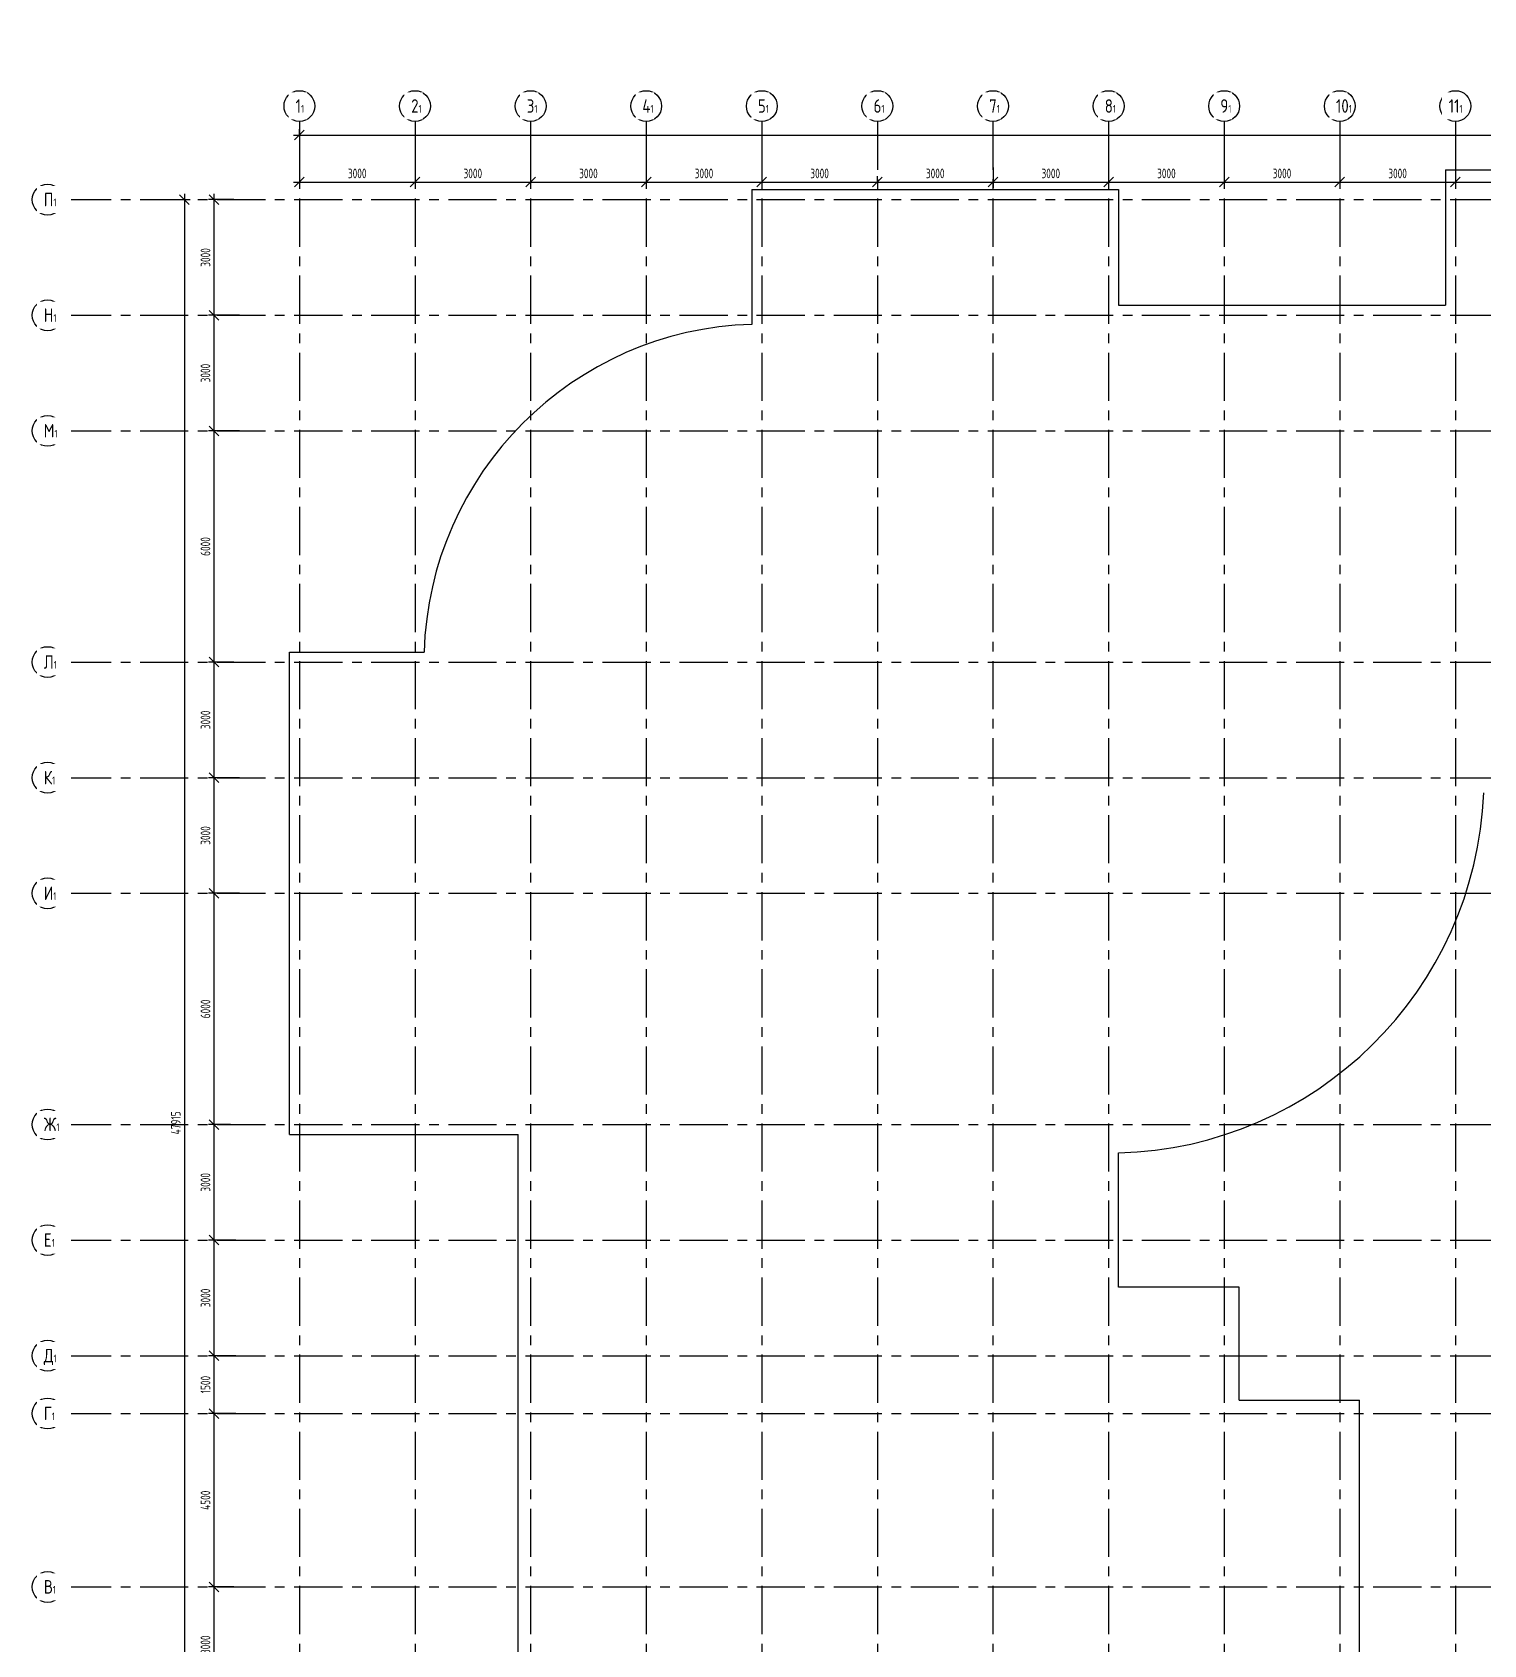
# Model space of a CAD drawing. Header units: millimetres. Extents: x -106726 to 8952771, y -150083 to 686385.
# Drawn here: x -13364 to 24306, y 517895 to 559739 of the extents above; entities that cross this region are included whole.
import ezdxf
from ezdxf import colors
from ezdxf.entities.mleader import LeaderData, LeaderLine
from ezdxf.math import Vec2, Vec3

# ---------------------------------------------------------------- set-up
doc = ezdxf.new("R2010")
doc.units = ezdxf.units.MM
doc.linetypes.add('CENTER', pattern=[2, 1.25, -0.25, 0.25, -0.25])
doc.layers.get('Defpoints').update_dxf_attribs({"color": 8})
doc.styles.add('ISOCPEUR', font='isocpeur.ttf', dxfattribs={"width": 0.7})
doc.styles.add('ГОСТ 2.304', font='isocpeur.ttf', dxfattribs={"width": 0.7})
doc.dimstyles.new('СПДС', dxfattribs={"dimscale": 100, "dimtxt": 2.5, "dimasz": 2.5, "dimexe": 1.5, "dimexo": 0, "dimgap": 1, "dimtad": 1, "dimdec": 0, "dimrnd": 1, "dimtxsty": 'ГОСТ 2.304', "dimblk": 'OBLIQUE', "dimcen": 2.5, "dimdle": 1.5, "dimadec": 0, "dimazin": 2, "dimtfac": 0.75, "dimtdec": 0, "dimtmove": 1, "dimatfit": 3, "dimfxl": 1, "dimtolj": 1, "dimarcsym": 1})

# ---------------------------------------------------------------- blocks, each defined once
blk = doc.blocks.new('_Oblique')
at = {"color": 8, "linetype": 'ByBlock', "lineweight": -2}
blk.add_line((-0.5, -0.5), (0.5, 0.5), dxfattribs=at)
blk = doc.blocks.new('*D778')
at = {"color": 8, "lineweight": -2, "ltscale": 100, "transparency": 16777216}
for p, q in [((-8134, 519395), (-8793, 519395)), ((-8643, 516245), (-8643, 519545)), ((-8301, 516395), (-8793, 516395))]:
    blk.add_line(p, q, dxfattribs=at)
at = {"layer": 'Defpoints', "color": 0, "ltscale": 100, "transparency": 16777216}
for p in [(-8643, 519395), (-8134, 519395), (-8301, 516395)]:
    blk.add_point(p, dxfattribs=at)
at = {"color": 8, "lineweight": -2, "ltscale": 100, "transparency": 16777216, "xscale": 250, "yscale": 250, "zscale": 250}
for p, rotation in [((-8643, 519395), 90), ((-8643, 516395), 270)]:
    blk.add_blockref('_Oblique', p, dxfattribs=dict(at, rotation=rotation))
at = {"color": 8, "ltscale": 100, "transparency": 16777216, "insert": (-8868, 517895), "char_height": 250, "attachment_point": 5, "rotation": 90, "style": 'ГОСТ 2.304'}
blk.add_mtext('\\A1;3000', dxfattribs=at)
blk = doc.blocks.new('*D779')
at = {"color": 8, "lineweight": -2, "ltscale": 100, "transparency": 16777216}
for p, q in [((-8080, 523895), (-8793, 523895)), ((-8643, 519245), (-8643, 524045)), ((-8134, 519395), (-8793, 519395))]:
    blk.add_line(p, q, dxfattribs=at)
at = {"layer": 'Defpoints', "color": 0, "ltscale": 100, "transparency": 16777216}
for p in [(-8643, 523895), (-8080, 523895), (-8134, 519395)]:
    blk.add_point(p, dxfattribs=at)
at = {"color": 8, "lineweight": -2, "ltscale": 100, "transparency": 16777216, "xscale": 250, "yscale": 250, "zscale": 250}
for p, rotation in [((-8643, 523895), 90), ((-8643, 519395), 270)]:
    blk.add_blockref('_Oblique', p, dxfattribs=dict(at, rotation=rotation))
at = {"color": 8, "ltscale": 100, "transparency": 16777216, "insert": (-8868, 521645), "char_height": 250, "attachment_point": 5, "rotation": 90, "style": 'ГОСТ 2.304'}
blk.add_mtext('\\A1;4500', dxfattribs=at)
blk = doc.blocks.new('*D783')
at = {"color": 8, "lineweight": -2, "ltscale": 100, "transparency": 16777216}
for p, q in [((-8080, 525395), (-8793, 525395)), ((-8643, 523745), (-8643, 525545)), ((-8080, 523895), (-8793, 523895))]:
    blk.add_line(p, q, dxfattribs=at)
at = {"layer": 'Defpoints', "color": 0, "ltscale": 100, "transparency": 16777216}
for p in [(-8643, 525395), (-8080, 525395), (-8080, 523895)]:
    blk.add_point(p, dxfattribs=at)
at = {"color": 8, "lineweight": -2, "ltscale": 100, "transparency": 16777216, "xscale": 250, "yscale": 250, "zscale": 250}
for p, rotation in [((-8643, 525395), 90), ((-8643, 523895), 270)]:
    blk.add_blockref('_Oblique', p, dxfattribs=dict(at, rotation=rotation))
at = {"color": 8, "ltscale": 100, "transparency": 16777216, "insert": (-8868, 524645), "char_height": 250, "attachment_point": 5, "rotation": 90, "style": 'ГОСТ 2.304'}
blk.add_mtext('\\A1;1500', dxfattribs=at)
blk = doc.blocks.new('*D784')
at = {"color": 8, "lineweight": -2, "ltscale": 100, "transparency": 16777216}
for p, q in [((-8643, 525245), (-8643, 528545)), ((-8219, 528395), (-8793, 528395)), ((-8080, 525395), (-8793, 525395))]:
    blk.add_line(p, q, dxfattribs=at)
at = {"layer": 'Defpoints', "color": 0, "ltscale": 100, "transparency": 16777216}
for p in [(-8643, 528395), (-8219, 528395), (-8080, 525395)]:
    blk.add_point(p, dxfattribs=at)
at = {"color": 8, "lineweight": -2, "ltscale": 100, "transparency": 16777216, "xscale": 250, "yscale": 250, "zscale": 250}
for p, rotation in [((-8643, 528395), 90), ((-8643, 525395), 270)]:
    blk.add_blockref('_Oblique', p, dxfattribs=dict(at, rotation=rotation))
at = {"color": 8, "ltscale": 100, "transparency": 16777216, "insert": (-8868, 526895), "char_height": 250, "attachment_point": 5, "rotation": 90, "style": 'ГОСТ 2.304'}
blk.add_mtext('\\A1;3000', dxfattribs=at)
blk = doc.blocks.new('*D785')
at = {"color": 8, "lineweight": -2, "ltscale": 100, "transparency": 16777216}
for p, q in [((-8643, 528245), (-8643, 531545)), ((-8219, 531395), (-8793, 531395)), ((-8080, 528395), (-8793, 528395))]:
    blk.add_line(p, q, dxfattribs=at)
at = {"layer": 'Defpoints', "color": 0, "ltscale": 100, "transparency": 16777216}
for p in [(-8643, 531395), (-8219, 531395), (-8080, 528395)]:
    blk.add_point(p, dxfattribs=at)
at = {"color": 8, "lineweight": -2, "ltscale": 100, "transparency": 16777216, "xscale": 250, "yscale": 250, "zscale": 250}
for p, rotation in [((-8643, 531395), 90), ((-8643, 528395), 270)]:
    blk.add_blockref('_Oblique', p, dxfattribs=dict(at, rotation=rotation))
at = {"color": 8, "ltscale": 100, "transparency": 16777216, "insert": (-8868, 529895), "char_height": 250, "attachment_point": 5, "rotation": 90, "style": 'ГОСТ 2.304'}
blk.add_mtext('\\A1;3000', dxfattribs=at)
blk = doc.blocks.new('*D786')
at = {"color": 8, "lineweight": -2, "ltscale": 100, "transparency": 16777216}
for p, q in [((-7988, 537395), (-8793, 537395)), ((-8643, 531245), (-8643, 537545)), ((-8219, 531395), (-8793, 531395))]:
    blk.add_line(p, q, dxfattribs=at)
at = {"layer": 'Defpoints', "color": 0, "ltscale": 100, "transparency": 16777216}
for p in [(-8643, 537395), (-7988, 537395), (-8219, 531395)]:
    blk.add_point(p, dxfattribs=at)
at = {"color": 8, "lineweight": -2, "ltscale": 100, "transparency": 16777216, "xscale": 250, "yscale": 250, "zscale": 250}
for p, rotation in [((-8643, 537395), 90), ((-8643, 531395), 270)]:
    blk.add_blockref('_Oblique', p, dxfattribs=dict(at, rotation=rotation))
at = {"color": 8, "ltscale": 100, "transparency": 16777216, "insert": (-8868, 534395), "char_height": 250, "attachment_point": 5, "rotation": 90, "style": 'ГОСТ 2.304'}
blk.add_mtext('\\A1;6000', dxfattribs=at)
blk = doc.blocks.new('*D787')
at = {"color": 8, "lineweight": -2, "ltscale": 100, "transparency": 16777216}
for p, q in [((-8131, 540395), (-8793, 540395)), ((-8643, 537245), (-8643, 540545)), ((-7988, 537395), (-8793, 537395))]:
    blk.add_line(p, q, dxfattribs=at)
at = {"layer": 'Defpoints', "color": 0, "ltscale": 100, "transparency": 16777216}
for p in [(-8643, 540395), (-8131, 540395), (-7988, 537395)]:
    blk.add_point(p, dxfattribs=at)
at = {"color": 8, "lineweight": -2, "ltscale": 100, "transparency": 16777216, "xscale": 250, "yscale": 250, "zscale": 250}
for p, rotation in [((-8643, 540395), 90), ((-8643, 537395), 270)]:
    blk.add_blockref('_Oblique', p, dxfattribs=dict(at, rotation=rotation))
at = {"color": 8, "ltscale": 100, "transparency": 16777216, "insert": (-8868, 538895), "char_height": 250, "attachment_point": 5, "rotation": 90, "style": 'ГОСТ 2.304'}
blk.add_mtext('\\A1;3000', dxfattribs=at)
blk = doc.blocks.new('*D788')
at = {"color": 8, "lineweight": -2, "ltscale": 100, "transparency": 16777216}
for p, q in [((-8131, 543395), (-8793, 543395)), ((-8643, 540245), (-8643, 543545)), ((-7988, 540395), (-8793, 540395))]:
    blk.add_line(p, q, dxfattribs=at)
at = {"layer": 'Defpoints', "color": 0, "ltscale": 100, "transparency": 16777216}
for p in [(-8643, 543395), (-8131, 543395), (-7988, 540395)]:
    blk.add_point(p, dxfattribs=at)
at = {"color": 8, "lineweight": -2, "ltscale": 100, "transparency": 16777216, "xscale": 250, "yscale": 250, "zscale": 250}
for p, rotation in [((-8643, 543395), 90), ((-8643, 540395), 270)]:
    blk.add_blockref('_Oblique', p, dxfattribs=dict(at, rotation=rotation))
at = {"color": 8, "ltscale": 100, "transparency": 16777216, "insert": (-8868, 541895), "char_height": 250, "attachment_point": 5, "rotation": 90, "style": 'ГОСТ 2.304'}
blk.add_mtext('\\A1;3000', dxfattribs=at)
blk = doc.blocks.new('*D789')
at = {"color": 8, "lineweight": -2, "ltscale": 100, "transparency": 16777216}
for p, q in [((-8643, 543245), (-8643, 549545)), ((-7983, 549395), (-8793, 549395)), ((-8131, 543395), (-8793, 543395))]:
    blk.add_line(p, q, dxfattribs=at)
at = {"layer": 'Defpoints', "color": 0, "ltscale": 100, "transparency": 16777216}
for p in [(-8643, 549395), (-7983, 549395), (-8131, 543395)]:
    blk.add_point(p, dxfattribs=at)
at = {"color": 8, "lineweight": -2, "ltscale": 100, "transparency": 16777216, "xscale": 250, "yscale": 250, "zscale": 250}
for p, rotation in [((-8643, 549395), 90), ((-8643, 543395), 270)]:
    blk.add_blockref('_Oblique', p, dxfattribs=dict(at, rotation=rotation))
at = {"color": 8, "ltscale": 100, "transparency": 16777216, "insert": (-8868, 546395), "char_height": 250, "attachment_point": 5, "rotation": 90, "style": 'ГОСТ 2.304'}
blk.add_mtext('\\A1;6000', dxfattribs=at)
blk = doc.blocks.new('*D790')
at = {"color": 8, "lineweight": -2, "ltscale": 100, "transparency": 16777216}
for p, q in [((-8131, 552395), (-8793, 552395)), ((-8643, 549245), (-8643, 552545)), ((-7988, 549395), (-8793, 549395))]:
    blk.add_line(p, q, dxfattribs=at)
at = {"layer": 'Defpoints', "color": 0, "ltscale": 100, "transparency": 16777216}
for p in [(-8643, 552395), (-8131, 552395), (-7988, 549395)]:
    blk.add_point(p, dxfattribs=at)
at = {"color": 8, "lineweight": -2, "ltscale": 100, "transparency": 16777216, "xscale": 250, "yscale": 250, "zscale": 250}
for p, rotation in [((-8643, 552395), 90), ((-8643, 549395), 270)]:
    blk.add_blockref('_Oblique', p, dxfattribs=dict(at, rotation=rotation))
at = {"color": 8, "ltscale": 100, "transparency": 16777216, "insert": (-8868, 550895), "char_height": 250, "attachment_point": 5, "rotation": 90, "style": 'ГОСТ 2.304'}
blk.add_mtext('\\A1;3000', dxfattribs=at)
blk = doc.blocks.new('*D781')
at = {"color": 8, "lineweight": -2, "ltscale": 100, "transparency": 16777216}
for p, q in [((-8131, 555395), (-8793, 555395)), ((-8643, 552245), (-8643, 555545)), ((-7988, 552395), (-8793, 552395))]:
    blk.add_line(p, q, dxfattribs=at)
at = {"layer": 'Defpoints', "color": 0, "ltscale": 100, "transparency": 16777216}
for p in [(-8643, 555395), (-8131, 555395), (-7988, 552395)]:
    blk.add_point(p, dxfattribs=at)
at = {"color": 8, "lineweight": -2, "ltscale": 100, "transparency": 16777216, "xscale": 250, "yscale": 250, "zscale": 250}
for p, rotation in [((-8643, 555395), 90), ((-8643, 552395), 270)]:
    blk.add_blockref('_Oblique', p, dxfattribs=dict(at, rotation=rotation))
at = {"color": 8, "ltscale": 100, "transparency": 16777216, "insert": (-8868, 553895), "char_height": 250, "attachment_point": 5, "rotation": 90, "style": 'ГОСТ 2.304'}
blk.add_mtext('\\A1;3000', dxfattribs=at)
blk = doc.blocks.new('*D782')
at = {"color": 8, "lineweight": -2, "ltscale": 100, "transparency": 16777216}
for p, q in [((-9469, 555395), (-9263, 555395)), ((-9413, 555545), (-9413, 507330)), ((-9469, 507480), (-9263, 507480))]:
    blk.add_line(p, q, dxfattribs=at)
at = {"layer": 'Defpoints', "color": 0, "ltscale": 100, "transparency": 16777216}
for p in [(-9469, 555395), (-9469, 507480), (-9413, 507480)]:
    blk.add_point(p, dxfattribs=at)
at = {"color": 8, "lineweight": -2, "ltscale": 100, "transparency": 16777216, "xscale": 250, "yscale": 250, "zscale": 250}
for p, rotation in [((-9413, 555395), 90), ((-9413, 507480), 270)]:
    blk.add_blockref('_Oblique', p, dxfattribs=dict(at, rotation=rotation))
at = {"color": 8, "ltscale": 100, "transparency": 16777216, "insert": (-9638, 531438), "char_height": 250, "attachment_point": 5, "rotation": 90, "style": 'ГОСТ 2.304'}
blk.add_mtext('\\A1;47915', dxfattribs=at)
blk = doc.blocks.new('*D726')
at = {"color": 8, "lineweight": -2, "ltscale": 100, "transparency": 16777216}
for p, q in [((-6430, 557291), (-6430, 555701)), ((-3430, 557291), (-3430, 555701)), ((-6580, 555851), (-3280, 555851))]:
    blk.add_line(p, q, dxfattribs=at)
at = {"layer": 'Defpoints', "color": 0, "ltscale": 100, "transparency": 16777216}
for p in [(-6430, 557291), (-3430, 557291), (-3430, 555851)]:
    blk.add_point(p, dxfattribs=at)
at = {"color": 8, "lineweight": -2, "ltscale": 100, "transparency": 16777216, "xscale": 250, "yscale": 250, "zscale": 250, "rotation": 180}
blk.add_blockref('_Oblique', (-6430, 555851), dxfattribs=at)
at = {"color": 8, "lineweight": -2, "ltscale": 100, "transparency": 16777216, "xscale": 250, "yscale": 250, "zscale": 250}
blk.add_blockref('_Oblique', (-3430, 555851), dxfattribs=at)
at = {"color": 8, "ltscale": 100, "transparency": 16777216, "insert": (-4930, 556076), "char_height": 250, "attachment_point": 5, "style": 'ГОСТ 2.304'}
blk.add_mtext('\\A1;3000', dxfattribs=at)
blk = doc.blocks.new('*D727')
at = {"color": 8, "lineweight": -2, "ltscale": 100, "transparency": 16777216}
for p, q in [((-3430, 557291), (-3430, 555701)), ((-430, 556821), (-430, 555701)), ((-3580, 555851), (-280, 555851))]:
    blk.add_line(p, q, dxfattribs=at)
at = {"layer": 'Defpoints', "color": 0, "ltscale": 100, "transparency": 16777216}
for p in [(-3430, 557291), (-430, 556821), (-430, 555851)]:
    blk.add_point(p, dxfattribs=at)
at = {"color": 8, "lineweight": -2, "ltscale": 100, "transparency": 16777216, "xscale": 250, "yscale": 250, "zscale": 250, "rotation": 180}
blk.add_blockref('_Oblique', (-3430, 555851), dxfattribs=at)
at = {"color": 8, "lineweight": -2, "ltscale": 100, "transparency": 16777216, "xscale": 250, "yscale": 250, "zscale": 250}
blk.add_blockref('_Oblique', (-430, 555851), dxfattribs=at)
at = {"color": 8, "ltscale": 100, "transparency": 16777216, "insert": (-1930, 556076), "char_height": 250, "attachment_point": 5, "style": 'ГОСТ 2.304'}
blk.add_mtext('\\A1;3000', dxfattribs=at)
blk = doc.blocks.new('*D728')
at = {"color": 8, "lineweight": -2, "ltscale": 100, "transparency": 16777216}
for p, q in [((-430, 556821), (-430, 555701)), ((2570, 556439), (2570, 555701)), ((-580, 555851), (2720, 555851))]:
    blk.add_line(p, q, dxfattribs=at)
at = {"layer": 'Defpoints', "color": 0, "ltscale": 100, "transparency": 16777216}
for p in [(-430, 556821), (2570, 556439), (2570, 555851)]:
    blk.add_point(p, dxfattribs=at)
at = {"color": 8, "lineweight": -2, "ltscale": 100, "transparency": 16777216, "xscale": 250, "yscale": 250, "zscale": 250, "rotation": 180}
blk.add_blockref('_Oblique', (-430, 555851), dxfattribs=at)
at = {"color": 8, "lineweight": -2, "ltscale": 100, "transparency": 16777216, "xscale": 250, "yscale": 250, "zscale": 250}
blk.add_blockref('_Oblique', (2570, 555851), dxfattribs=at)
at = {"color": 8, "ltscale": 100, "transparency": 16777216, "insert": (1070, 556076), "char_height": 250, "attachment_point": 5, "style": 'ГОСТ 2.304'}
blk.add_mtext('\\A1;3000', dxfattribs=at)
blk = doc.blocks.new('*D756')
at = {"color": 8, "lineweight": -2, "ltscale": 100, "transparency": 16777216}
for p, q in [((2570, 556439), (2570, 555701)), ((5570, 556233), (5570, 555701)), ((2420, 555851), (5720, 555851))]:
    blk.add_line(p, q, dxfattribs=at)
at = {"layer": 'Defpoints', "color": 0, "ltscale": 100, "transparency": 16777216}
for p in [(2570, 556439), (5570, 556233), (5570, 555851)]:
    blk.add_point(p, dxfattribs=at)
at = {"color": 8, "lineweight": -2, "ltscale": 100, "transparency": 16777216, "xscale": 250, "yscale": 250, "zscale": 250, "rotation": 180}
blk.add_blockref('_Oblique', (2570, 555851), dxfattribs=at)
at = {"color": 8, "lineweight": -2, "ltscale": 100, "transparency": 16777216, "xscale": 250, "yscale": 250, "zscale": 250}
blk.add_blockref('_Oblique', (5570, 555851), dxfattribs=at)
at = {"color": 8, "ltscale": 100, "transparency": 16777216, "insert": (4070, 556076), "char_height": 250, "attachment_point": 5, "style": 'ГОСТ 2.304'}
blk.add_mtext('\\A1;3000', dxfattribs=at)
blk = doc.blocks.new('*D757')
at = {"color": 8, "lineweight": -2, "ltscale": 100, "transparency": 16777216}
for p, q in [((5570, 556233), (5570, 555701)), ((5420, 555851), (8720, 555851)), ((8570, 555851), (8570, 556001))]:
    blk.add_line(p, q, dxfattribs=at)
at = {"layer": 'Defpoints', "color": 0, "ltscale": 100, "transparency": 16777216}
for p in [(5570, 556233), (8570, 555851), (8570, 555851)]:
    blk.add_point(p, dxfattribs=at)
at = {"color": 8, "lineweight": -2, "ltscale": 100, "transparency": 16777216, "xscale": 250, "yscale": 250, "zscale": 250, "rotation": 180}
blk.add_blockref('_Oblique', (5570, 555851), dxfattribs=at)
at = {"color": 8, "lineweight": -2, "ltscale": 100, "transparency": 16777216, "xscale": 250, "yscale": 250, "zscale": 250}
blk.add_blockref('_Oblique', (8570, 555851), dxfattribs=at)
at = {"color": 8, "ltscale": 100, "transparency": 16777216, "insert": (7070, 556076), "char_height": 250, "attachment_point": 5, "style": 'ГОСТ 2.304'}
blk.add_mtext('\\A1;3000', dxfattribs=at)
blk = doc.blocks.new('*D758')
at = {"color": 8, "lineweight": -2, "ltscale": 100, "transparency": 16777216}
for p, q in [((11570, 556233), (11570, 555701)), ((8420, 555851), (11720, 555851)), ((8570, 555851), (8570, 556001))]:
    blk.add_line(p, q, dxfattribs=at)
at = {"layer": 'Defpoints', "color": 0, "ltscale": 100, "transparency": 16777216}
for p in [(11570, 556233), (8570, 555851), (11570, 555851)]:
    blk.add_point(p, dxfattribs=at)
at = {"color": 8, "lineweight": -2, "ltscale": 100, "transparency": 16777216, "xscale": 250, "yscale": 250, "zscale": 250, "rotation": 180}
blk.add_blockref('_Oblique', (8570, 555851), dxfattribs=at)
at = {"color": 8, "lineweight": -2, "ltscale": 100, "transparency": 16777216, "xscale": 250, "yscale": 250, "zscale": 250}
blk.add_blockref('_Oblique', (11570, 555851), dxfattribs=at)
at = {"color": 8, "ltscale": 100, "transparency": 16777216, "insert": (10070, 556076), "char_height": 250, "attachment_point": 5, "style": 'ГОСТ 2.304'}
blk.add_mtext('\\A1;3000', dxfattribs=at)
blk = doc.blocks.new('*D759')
at = {"color": 8, "lineweight": -2, "ltscale": 100, "transparency": 16777216}
for p, q in [((11570, 556233), (11570, 555701)), ((14570, 556227), (14570, 555701)), ((11420, 555851), (14720, 555851))]:
    blk.add_line(p, q, dxfattribs=at)
at = {"layer": 'Defpoints', "color": 0, "ltscale": 100, "transparency": 16777216}
for p in [(11570, 556233), (14570, 556227), (14570, 555851)]:
    blk.add_point(p, dxfattribs=at)
at = {"color": 8, "lineweight": -2, "ltscale": 100, "transparency": 16777216, "xscale": 250, "yscale": 250, "zscale": 250, "rotation": 180}
blk.add_blockref('_Oblique', (11570, 555851), dxfattribs=at)
at = {"color": 8, "lineweight": -2, "ltscale": 100, "transparency": 16777216, "xscale": 250, "yscale": 250, "zscale": 250}
blk.add_blockref('_Oblique', (14570, 555851), dxfattribs=at)
at = {"color": 8, "ltscale": 100, "transparency": 16777216, "insert": (13070, 556076), "char_height": 250, "attachment_point": 5, "style": 'ГОСТ 2.304'}
blk.add_mtext('\\A1;3000', dxfattribs=at)
blk = doc.blocks.new('*D760')
at = {"color": 8, "lineweight": -2, "ltscale": 100, "transparency": 16777216}
for p, q in [((14570, 556227), (14570, 555701)), ((17570, 556239), (17570, 555701)), ((14420, 555851), (17720, 555851))]:
    blk.add_line(p, q, dxfattribs=at)
at = {"layer": 'Defpoints', "color": 0, "ltscale": 100, "transparency": 16777216}
for p in [(14570, 556227), (17570, 556239), (17570, 555851)]:
    blk.add_point(p, dxfattribs=at)
at = {"color": 8, "lineweight": -2, "ltscale": 100, "transparency": 16777216, "xscale": 250, "yscale": 250, "zscale": 250, "rotation": 180}
blk.add_blockref('_Oblique', (14570, 555851), dxfattribs=at)
at = {"color": 8, "lineweight": -2, "ltscale": 100, "transparency": 16777216, "xscale": 250, "yscale": 250, "zscale": 250}
blk.add_blockref('_Oblique', (17570, 555851), dxfattribs=at)
at = {"color": 8, "ltscale": 100, "transparency": 16777216, "insert": (16070, 556076), "char_height": 250, "attachment_point": 5, "style": 'ГОСТ 2.304'}
blk.add_mtext('\\A1;3000', dxfattribs=at)
blk = doc.blocks.new('*D761')
at = {"color": 8, "lineweight": -2, "ltscale": 100, "transparency": 16777216}
for p, q in [((17570, 556239), (17570, 555701)), ((20570, 556192), (20570, 555701)), ((17420, 555851), (20720, 555851))]:
    blk.add_line(p, q, dxfattribs=at)
at = {"layer": 'Defpoints', "color": 0, "ltscale": 100, "transparency": 16777216}
for p in [(17570, 556239), (20570, 556192), (20570, 555851)]:
    blk.add_point(p, dxfattribs=at)
at = {"color": 8, "lineweight": -2, "ltscale": 100, "transparency": 16777216, "xscale": 250, "yscale": 250, "zscale": 250, "rotation": 180}
blk.add_blockref('_Oblique', (17570, 555851), dxfattribs=at)
at = {"color": 8, "lineweight": -2, "ltscale": 100, "transparency": 16777216, "xscale": 250, "yscale": 250, "zscale": 250}
blk.add_blockref('_Oblique', (20570, 555851), dxfattribs=at)
at = {"color": 8, "ltscale": 100, "transparency": 16777216, "insert": (19070, 556076), "char_height": 250, "attachment_point": 5, "style": 'ГОСТ 2.304'}
blk.add_mtext('\\A1;3000', dxfattribs=at)
blk = doc.blocks.new('*D762')
at = {"color": 8, "lineweight": -2, "ltscale": 100, "transparency": 16777216}
for p, q in [((20570, 556192), (20570, 555701)), ((23570, 556192), (23570, 555701)), ((20420, 555851), (23720, 555851))]:
    blk.add_line(p, q, dxfattribs=at)
at = {"layer": 'Defpoints', "color": 0, "ltscale": 100, "transparency": 16777216}
for p in [(20570, 556192), (23570, 556192), (23570, 555851)]:
    blk.add_point(p, dxfattribs=at)
at = {"color": 8, "lineweight": -2, "ltscale": 100, "transparency": 16777216, "xscale": 250, "yscale": 250, "zscale": 250, "rotation": 180}
blk.add_blockref('_Oblique', (20570, 555851), dxfattribs=at)
at = {"color": 8, "lineweight": -2, "ltscale": 100, "transparency": 16777216, "xscale": 250, "yscale": 250, "zscale": 250}
blk.add_blockref('_Oblique', (23570, 555851), dxfattribs=at)
at = {"color": 8, "ltscale": 100, "transparency": 16777216, "insert": (22070, 556076), "char_height": 250, "attachment_point": 5, "style": 'ГОСТ 2.304'}
blk.add_mtext('\\A1;3000', dxfattribs=at)
blk = doc.blocks.new('*D763')
at = {"color": 8, "lineweight": -2, "ltscale": 100, "transparency": 16777216}
for p, q in [((23570, 556979), (23570, 555701)), ((29570, 557099), (29570, 555701)), ((23420, 555851), (29720, 555851))]:
    blk.add_line(p, q, dxfattribs=at)
at = {"layer": 'Defpoints', "color": 0, "ltscale": 100, "transparency": 16777216}
for p in [(23570, 556979), (29570, 557099), (29570, 555851)]:
    blk.add_point(p, dxfattribs=at)
at = {"color": 8, "lineweight": -2, "ltscale": 100, "transparency": 16777216, "xscale": 250, "yscale": 250, "zscale": 250, "rotation": 180}
blk.add_blockref('_Oblique', (23570, 555851), dxfattribs=at)
at = {"color": 8, "lineweight": -2, "ltscale": 100, "transparency": 16777216, "xscale": 250, "yscale": 250, "zscale": 250}
blk.add_blockref('_Oblique', (29570, 555851), dxfattribs=at)
at = {"color": 8, "ltscale": 100, "transparency": 16777216, "insert": (26570, 556076), "char_height": 250, "attachment_point": 5, "style": 'ГОСТ 2.304'}
blk.add_mtext('\\A1;6000', dxfattribs=at)
blk = doc.blocks.new('*D755')
at = {"color": 8, "lineweight": -2, "ltscale": 100, "transparency": 16777216}
for p, q in [((-6580, 557073), (57230, 557073)), ((-6430, 557073), (-6430, 557223)), ((57080, 557073), (57080, 557223))]:
    blk.add_line(p, q, dxfattribs=at)
at = {"layer": 'Defpoints', "color": 0, "ltscale": 100, "transparency": 16777216}
for p in [(-6430, 557073), (57080, 557073), (57080, 557073)]:
    blk.add_point(p, dxfattribs=at)
at = {"color": 8, "lineweight": -2, "ltscale": 100, "transparency": 16777216, "xscale": 250, "yscale": 250, "zscale": 250, "rotation": 180}
blk.add_blockref('_Oblique', (-6430, 557073), dxfattribs=at)
at = {"color": 8, "lineweight": -2, "ltscale": 100, "transparency": 16777216, "xscale": 250, "yscale": 250, "zscale": 250}
blk.add_blockref('_Oblique', (57080, 557073), dxfattribs=at)
at = {"color": 8, "ltscale": 100, "transparency": 16777216, "insert": (25325, 557298), "char_height": 250, "attachment_point": 5, "style": 'ГОСТ 2.304'}
blk.add_mtext('\\A1;63510', dxfattribs=at)
blk = doc.blocks.new('_DotSmall')
at = {"color": 8, "linetype": 'ByBlock', "const_width": 0.5}
blk.add_lwpolyline([(-0.0625, 0, 1), (0.0625, 0, 1)], format="xyb", close=True, dxfattribs=at)

msp = doc.modelspace()

# ---------------------------------------------------------------- linework, layer by layer
at = {"linetype": 'CENTER', "ltscale": 1000}
for p, q in [((-6430.1, 557423.1), (-6430.1, 503425.1)), ((-3430.1, 557423.1), (-3430.1, 503425.1)), ((-430.1, 557423.1), (-430.1, 503425.1)), ((2569.9, 557423.1), (2569.9, 503425.1)), ((5569.9, 557423.1), (5569.9, 503425.1)), ((8569.9, 557423.1), (8569.9, 503425.1)), ((11569.9, 557423.1), (11569.9, 503425.1)), ((14569.9, 557423.1), (14569.9, 503425.1)), ((17569.9, 557423.1), (17569.9, 503425.1)), ((20569.9, 557423.1), (20569.9, 503425.1)), ((23569.9, 557423.1), (23569.9, 503425.1)), ((-12563.8, 555395), (70614.6, 555395)), ((-12563.8, 552395), (70614.6, 552395)), ((-12563.8, 549395), (70614.6, 549395)), ((-12563.8, 543395), (70614.6, 543395)), ((-12563.8, 540395), (70614.6, 540395)), ((-12563.8, 537395), (70614.6, 537395)), ((-12563.8, 531395), (70614.6, 531395)), ((-12563.8, 528395), (70614.6, 528395)), ((-12563.8, 525395), (70614.6, 525395)), ((-12563.8, 523895), (70614.6, 523895)), ((-12563.8, 519395), (70614.6, 519395))]:
    msp.add_line(p, q, dxfattribs=at)
at = {"ltscale": 100}
for p, q in [((23309.9, 556165), (31329.9, 556165)), ((23309.9, 556165), (23309.9, 552655)), ((5309.9, 555655), (5309.9, 552159.3)), ((5309.9, 555655), (14829.9, 555655)), ((13749.9, 555655), (14829.9, 555655)), ((14829.9, 555655), (14829.9, 552655)), ((14829.9, 552655), (23309.9, 552655)), ((-6690.1, 531135), (-6690.1, 543655)), ((-6690.1, 543655), (-3194.3, 543655)), ((-6690.1, 531135), (-750.2, 531135)), ((-750.2, 506840), (-750.2, 531135)), ((14829.8, 527170), (14829.8, 530657.6)), ((17959.8, 527170), (14829.8, 527170)), ((17959.8, 524240), (17959.8, 527170)), ((17959.8, 524240), (21080, 524240)), ((21080, 516220), (21080, 524240))]:
    msp.add_line(p, q, dxfattribs=at)
at = {"ltscale": 0.5}
for centre in [(-6430.1, 557823.1), (-3430.1, 557823.1), (-430.1, 557823.1), (2569.9, 557823.1), (5569.9, 557823.1), (8569.9, 557823.1), (11569.9, 557823.1), (14569.9, 557823.1), (17569.9, 557823.1), (20569.9, 557823.1), (23569.9, 557823.1), (-12963.8, 555395), (-12963.8, 552395), (-12963.8, 549395), (-12963.8, 543395), (-12963.8, 540395), (-12963.8, 537395), (-12963.8, 531395), (-12963.8, 528395), (-12963.8, 525395), (-12963.8, 523895), (-12963.8, 519395)]:
    msp.add_circle(centre, 400, dxfattribs=at)
at = {"ltscale": 100}
for centre, radius, start, end in [((5569.9, 543395), 8768.1, 91.69923, 178.30077), ((14568.2, 540400), 9745.9, 271.53829, 357.67726)]:
    msp.add_arc(centre, radius, start, end, dxfattribs=at)

# ---------------------------------------------------------------- dimensions: what is measured, and where the dimension line sits
for base, p1, p2, picture, middle in [((29569.9, 555850.8), (23569.9, 556979.5), (29569.9, 557099), '*D763', (26569.9, 556075.8)), ((2569.9, 555850.8), (-430.1, 556820.6), (2569.9, 556438.5), '*D728', (1069.9, 556075.8)), ((5569.9, 555850.8), (2569.9, 556438.5), (5569.9, 556232.8), '*D756', (4069.9, 556075.8)), ((8569.9, 555850.8), (5569.9, 556232.8), (8569.9, 555850.8), '*D757', (7069.9, 556075.8)), ((11569.9, 555850.8), (8569.9, 555850.8), (11569.9, 556232.8), '*D758', (10069.9, 556075.8)), ((14569.9, 555850.8), (11569.9, 556232.8), (14569.9, 556227.1), '*D759', (13069.9, 556075.8)), ((17569.9, 555850.8), (14569.9, 556227.1), (17569.9, 556238.6), '*D760', (16069.9, 556075.8)), ((20569.9, 555850.8), (17569.9, 556238.6), (20569.9, 556192.4), '*D761', (19069.9, 556075.8)), ((23569.9, 555850.8), (20569.9, 556192.4), (23569.9, 556192.5), '*D762', (22069.9, 556075.8))]:
    dim = msp.add_linear_dim(base=base, p1=p1, p2=p2, dimstyle='СПДС', override={"dimclrd": 8, "dimclre": 8, "dimclrt": 8}, dxfattribs=at)
    dim.commit()
    dim.dimension.update_dxf_attribs({"geometry": picture, "text_midpoint": middle})
for base, p1, p2, picture, middle in [((-9413.3, 507480), (-9469.1, 555395), (-9469.1, 507480), '*D782', (-9638.3, 531437.5)), ((-8642.7, 555395), (-7988.5, 552395), (-8131.5, 555395), '*D781', (-8867.7, 553895)), ((-8642.7, 552395), (-7988.5, 549395), (-8131.5, 552395), '*D790', (-8867.7, 550895)), ((-8642.7, 549395), (-8131.5, 543395), (-7983.3, 549395), '*D789', (-8867.7, 546395)), ((-8642.7, 543395), (-7988.5, 540395), (-8131.5, 543395), '*D788', (-8867.7, 541895)), ((-8642.7, 540395), (-7988.5, 537395), (-8131.5, 540395), '*D787', (-8867.7, 538895)), ((-8642.7, 537395), (-8219.3, 531395), (-7988.5, 537395), '*D786', (-8867.7, 534395)), ((-8642.7, 531395), (-8079.8, 528395), (-8219.3, 531395), '*D785', (-8867.7, 529895)), ((-8642.7, 528395), (-8079.8, 525395), (-8219.3, 528395), '*D784', (-8867.7, 526895)), ((-8642.7, 525395), (-8079.8, 523895), (-8079.8, 525395), '*D783', (-8867.7, 524645)), ((-8642.7, 523895), (-8133.8, 519395), (-8079.8, 523895), '*D779', (-8867.7, 521645)), ((-8642.7, 519395), (-8300.8, 516395), (-8133.8, 519395), '*D778', (-8867.7, 517895))]:
    dim = msp.add_linear_dim(base=base, p1=p1, p2=p2, angle=90, dimstyle='СПДС', override={"dimclrd": 8, "dimclre": 8, "dimclrt": 8}, dxfattribs=at)
    dim.commit()
    dim.dimension.update_dxf_attribs({"geometry": picture, "text_midpoint": middle})

# ---------------------------------------------------------------- next in the draw order: texts
at = {"char_height": 350, "attachment_point": 1, "line_spacing_factor": 1.149209, "style": 'ГОСТ 2.304', "bg_fill": 2}
for s, insert, width in [('{\\W0.8;1\\H0.57143x;1}', (-6529.9, 558000.9), 123.867), ('{\\W0.8;2\\H0.57143x;1}', (-3529.9, 558000.9), 123.867), ('{\\W0.8;3\\H0.57143x;1}', (-529.9, 558000.9), 123.867), ('{\\W0.8;4\\H0.57143x;1}', (2470.1, 558000.9), 123.867), ('{\\W0.8;5\\H0.57143x;1}', (5470.1, 558000.9), 123.867), ('{\\W0.8;6\\H0.57143x;1}', (8470.1, 558000.9), 123.867), ('{\\W0.8;7\\H0.57143x;1}', (11470.1, 558000.9), 123.867), ('{\\W0.8;8\\H0.57143x;1}', (14470.1, 558000.9), 123.867), ('{\\W0.8;9\\H0.57143x;1}', (17470.1, 558000.9), 123.867), ('{\\W0.8;10\\H0.57143x;1}', (20470.1, 558000.9), 123.867), ('{\\W0.8;11\\H0.57143x;1}', (23395.8, 558000.9), 123.867), ('{\\W0.8;П\\H0.57143x;1}', (-13063.6, 555572.8), 528.82), ('{\\W0.8;Н\\H0.57143x;1}', (-13063.6, 552572.8), 528.82), ('{\\W0.8;М\\H0.57143x;1}', (-13063.6, 549572.8), 528.82), ('{\\W0.8;Л\\H0.57143x;1}', (-13063.6, 543572.8), 528.82), ('{\\W0.8;К\\H0.57143x;1}', (-13063.6, 540572.8), 528.82), ('{\\W0.8;И\\H0.57143x;1}', (-13063.6, 537572.8), 528.82), ('{\\W0.8;Ж\\H0.57143x;1}', (-13063.6, 531572.8), 528.82), ('{\\W0.8;Е\\H0.57143x;1}', (-13063.6, 528572.8), 528.82), ('{\\W0.8;Д\\H0.57143x;1}', (-13063.6, 525572.8), 528.82), ('{\\W0.8;Г\\H0.57143x;1}', (-13063.6, 524072.8), 528.82), ('{\\W0.8;В\\H0.57143x;1}', (-13063.6, 519572.8), 528.82)]:
    msp.add_mtext(s, dxfattribs=dict(at, insert=insert, width=width))

# ---------------------------------------------------------------- next in the draw order: dimensions: what is measured, and where the dimension line sits
at = {"ltscale": 100}
for base, p1, p2, picture, middle in [((57079.9, 557073.1), (-6430.1, 557073.1), (57079.9, 557073.1), '*D755', (25324.9, 557298.1)), ((-3430.1, 555850.8), (-6430.1, 557291.2), (-3430.1, 557291.2), '*D726', (-4930.1, 556075.8)), ((-430.1, 555850.8), (-3430.1, 557291.2), (-430.1, 556820.6), '*D727', (-1930.1, 556075.8))]:
    dim = msp.add_linear_dim(base=base, p1=p1, p2=p2, dimstyle='СПДС', override={"dimclrd": 8, "dimclre": 8, "dimclrt": 8}, dxfattribs=at)
    dim.commit()
    dim.dimension.update_dxf_attribs({"geometry": picture, "text_midpoint": middle})

# ---------------------------------------------------------------- next in the draw order: leaders
ml = msp.add_multileader_mtext('Standard')
ml.set_content('+13,200', color=8, style='ISOCPEUR')
ml.set_leader_properties(color=8, linetype='Continuous', lineweight=-1)
ml.set_arrow_properties(name='DOTSMALL')
ml.build(insert=Vec2(0, 0))
ml.multileader.update_dxf_attribs({"has_text_frame": 1, "text_left_attachment_type": 4, "text_right_attachment_type": 4, "dogleg_length": 100, "arrow_head_size": 180})
ctx = ml.context
ctx.base_point, ctx.char_height, ctx.arrow_head_size, ctx.landing_gap_size, ctx.plane_origin = Vec3(29236.5, 674490.5), 250, 180, 50, Vec3(27075.3, 673899.3)
ctx.left_attachment, ctx.right_attachment = 4, 4
notes = []
notes.append((ctx, [(0, (0, 0, 0), (0, 0), (1, 0), 1, [])]))
ctx.mtext.insert, ctx.mtext.width, ctx.mtext.line_spacing_style, ctx.mtext.flow_direction = Vec3(29286.5, 674823.8), 852.697, 2, 5
ml = msp.add_multileader_mtext('Standard')
ml.set_content('+11,550', color=8, style='ISOCPEUR')
ml.set_leader_properties(color=8, linetype='Continuous', lineweight=-1)
ml.set_arrow_properties(name='DOTSMALL')
ml.build(insert=Vec2(0, 0))
ml.multileader.update_dxf_attribs({"has_text_frame": 1, "text_left_attachment_type": 4, "text_right_attachment_type": 4, "dogleg_length": 100, "arrow_head_size": 180})
ctx = ml.context
ctx.base_point, ctx.char_height, ctx.arrow_head_size, ctx.landing_gap_size, ctx.plane_origin = Vec3(24236.5, 673745.5), 250, 180, 50, Vec3(22075.3, 673154.3)
ctx.left_attachment, ctx.right_attachment = 4, 4
notes.append((ctx, [(0, (0, 0, 0), (0, 0), (1, 0), 1, [])]))
ctx.mtext.insert, ctx.mtext.width, ctx.mtext.line_spacing_style, ctx.mtext.flow_direction = Vec3(24286.5, 674078.8), 852.697, 2, 5
for ctx, leaders in notes:
    for number, flags, end, landing, length, lines in leaders:
        leader = LeaderData()
        leader.index, (leader.has_last_leader_line, leader.has_dogleg_vector, leader.attachment_direction) = number, flags
        leader.last_leader_point, leader.dogleg_vector, leader.dogleg_length = Vec3(end), Vec3(landing), length
        for number, points, colour, breaks in lines:
            line = LeaderLine()
            line.index, line.vertices, line.color, line.breaks = number, Vec3.list(points), colors.encode_raw_color(colour), breaks
            leader.lines.append(line)
        ctx.leaders.append(leader)

doc.saveas('drawing.dxf')
